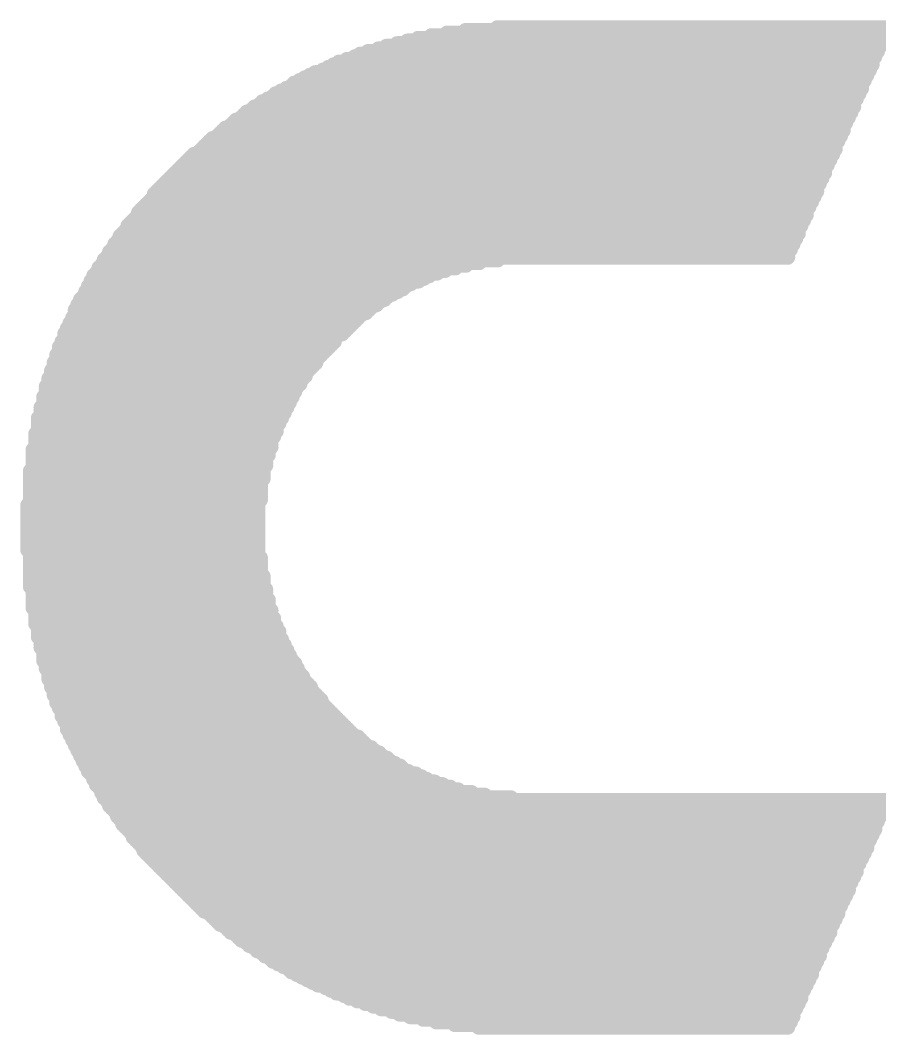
# Model space of a CAD drawing. Extents: x 97 to 206, y 100 to 175.
# Drawn here: x 152.126 to 154.972, y 148.013 to 151.372 of the extents above; entities that cross this region are included whole.
import ezdxf

# ---------------------------------------------------------------- set-up
doc = ezdxf.new("R2010")
doc.units = 0
doc.layers.get('0').update_dxf_attribs({"linetype": 'CONTINUOUS'})
doc.layers.add('SILK-TOP_PHO', color=9, linetype='CONTINUOUS')

# ---------------------------------------------------------------- blocks, each defined once
blk = doc.blocks.new('ROUND_117')
at = {"const_width": 0.02502}
blk.add_lwpolyline([(-0.01251, 0, 1), (0.01251, 0, 1)], format="xyb", close=True, dxfattribs=at)

msp = doc.modelspace()

# ---------------------------------------------------------------- linework, layer by layer
at = {"layer": 'SILK-TOP_PHO', "const_width": 0.050038}
for points in [[(153.600404, 151.338534), (157.216856, 151.338534)], [(153.705052, 151.347424), (157.138116, 151.347424)], [(153.443178, 151.312372), (154.981656, 151.312372)], [(153.486866, 151.321262), (154.981656, 151.321262)], [(153.53919, 151.329898), (157.26918, 151.329898)], [(153.312114, 151.277574), (154.96413, 151.277574)], [(153.338276, 151.28621), (154.972766, 151.28621)], [(153.373328, 151.294846), (154.972766, 151.294846)], [(153.408126, 151.303736), (154.972766, 151.303736)], [(153.207466, 151.242522), (154.946604, 151.242522)], [(153.233628, 151.251412), (154.955494, 151.251412)], [(153.251154, 151.260048), (154.955494, 151.260048)], [(153.277316, 151.268684), (154.96413, 151.268684)], [(153.128726, 151.207724), (154.937968, 151.207724)], [(153.146252, 151.21636), (154.937968, 151.21636)], [(153.163778, 151.224996), (154.946604, 151.224996)], [(153.181304, 151.233886), (154.946604, 151.233886)], [(153.05024, 151.172672), (154.920442, 151.172672)], [(153.067766, 151.181562), (154.920442, 151.181562)], [(153.085038, 151.190198), (154.929078, 151.190198)], [(153.102564, 151.198834), (154.929078, 151.198834)], [(152.989026, 151.137874), (154.902916, 151.137874)], [(153.006552, 151.14651), (154.911806, 151.14651)], [(153.024078, 151.155146), (154.911806, 151.155146)], [(153.032714, 151.164036), (154.911806, 151.164036)], [(152.945338, 151.111712), (154.89428, 151.111712)], [(152.962864, 151.120348), (154.89428, 151.120348)], [(152.971754, 151.128984), (154.902916, 151.128984)], [(152.893014, 151.07666), (154.876754, 151.07666)], [(152.901904, 151.085296), (154.885644, 151.085296)], [(152.919176, 151.094186), (154.885644, 151.094186)], [(152.928066, 151.102822), (154.885644, 151.102822)], [(152.84069, 151.041862), (154.859228, 151.041862)], [(152.858216, 151.050498), (154.868118, 151.050498)], [(152.866852, 151.059134), (154.868118, 151.059134)], [(152.875488, 151.068024), (154.876754, 151.068024)], [(152.797002, 151.00681), (154.850592, 151.00681)], [(152.805638, 151.015446), (154.850592, 151.015446)], [(152.823164, 151.024336), (154.850592, 151.024336)], [(152.832054, 151.032972), (154.859228, 151.032972)], [(152.753314, 150.972012), (154.833066, 150.972012)], [(152.762204, 150.980648), (154.833066, 150.980648)], [(152.779476, 150.989284), (154.841956, 150.989284)], [(152.788366, 150.998174), (154.841956, 150.998174)], [(152.718516, 150.93696), (154.815794, 150.93696)], [(152.727152, 150.945596), (154.82443, 150.945596)], [(152.735788, 150.954486), (154.82443, 150.954486)], [(152.744678, 150.963122), (154.82443, 150.963122)], [(152.674828, 150.902162), (154.798268, 150.902162)], [(152.683464, 150.910798), (154.806904, 150.910798)], [(152.692354, 150.919434), (154.806904, 150.919434)], [(152.70099, 150.928324), (154.815794, 150.928324)], [(152.648666, 150.875746), (154.789378, 150.875746)], [(152.657302, 150.884636), (154.789378, 150.884636)], [(152.665938, 150.893272), (154.798268, 150.893272)], [(152.613614, 150.840948), (154.772106, 150.840948)], [(152.622504, 150.849584), (154.780742, 150.849584)], [(152.63114, 150.858474), (154.780742, 150.858474)], [(152.639776, 150.86711), (154.789378, 150.86711)], [(152.578816, 150.805896), (154.763216, 150.805896)], [(152.587452, 150.814786), (154.763216, 150.814786)], [(152.596088, 150.823422), (154.763216, 150.823422)], [(152.604978, 150.832312), (154.772106, 150.832312)], [(152.552654, 150.771098), (154.745944, 150.771098)], [(152.56129, 150.779734), (154.745944, 150.779734)], [(152.569926, 150.79726), (154.75458, 150.79726)], [(152.569926, 150.788624), (154.75458, 150.788624)], [(152.517602, 150.736046), (154.728418, 150.736046)], [(152.526238, 150.744936), (154.728418, 150.744936)], [(152.535128, 150.753572), (154.737054, 150.753572)], [(152.543764, 150.762462), (154.737054, 150.762462)], [(152.49144, 150.701248), (154.710892, 150.701248)], [(152.500076, 150.709884), (154.719528, 150.709884)], [(152.508966, 150.718774), (154.719528, 150.718774)], [(152.517602, 150.72741), (154.728418, 150.72741)], [(152.473914, 150.675086), (154.702256, 150.675086)], [(152.482804, 150.692612), (154.710892, 150.692612)], [(152.482804, 150.683722), (154.702256, 150.683722)], [(152.447752, 150.640034), (154.68473, 150.640034)], [(152.456388, 150.65756), (154.693366, 150.65756)], [(152.456388, 150.648924), (154.693366, 150.648924)], [(152.465278, 150.666196), (154.702256, 150.666196)], [(152.42159, 150.605236), (154.667204, 150.605236)], [(152.430226, 150.613872), (154.676094, 150.613872)], [(152.439116, 150.631398), (154.68473, 150.631398)], [(152.439116, 150.622762), (154.676094, 150.622762)], [(152.404064, 150.579074), (153.70683, 150.579074)], [(152.404064, 150.570184), (153.645616, 150.570184)], [(152.412954, 150.58771), (154.667204, 150.58771)], [(152.42159, 150.596346), (154.667204, 150.596346)], [(152.377902, 150.535386), (153.505916, 150.535386)], [(152.386538, 150.552912), (153.56713, 150.552912)], [(152.386538, 150.544022), (153.532078, 150.544022)], [(152.395428, 150.561548), (153.601928, 150.561548)], [(152.360376, 150.509224), (153.444956, 150.509224)], [(152.360376, 150.500334), (153.418794, 150.500334)], [(152.369266, 150.526496), (153.479754, 150.526496)], [(152.369266, 150.51786), (153.462228, 150.51786)], [(152.343104, 150.474172), (153.375106, 150.474172)], [(152.343104, 150.465536), (153.35758, 150.465536)], [(152.35174, 150.491698), (153.401268, 150.491698)], [(152.35174, 150.483062), (153.392378, 150.483062)], [(152.325578, 150.44801), (153.331418, 150.44801)], [(152.325578, 150.439374), (153.313892, 150.439374)], [(152.334214, 150.456646), (153.340054, 150.456646)], [(152.308052, 150.413212), (153.279094, 150.413212)], [(152.308052, 150.404322), (153.270204, 150.404322)], [(152.316688, 150.430484), (153.305256, 150.430484)], [(152.316688, 150.421848), (153.28773, 150.421848)], [(152.290526, 150.369524), (153.226516, 150.369524)], [(152.299416, 150.386796), (153.244042, 150.386796)], [(152.299416, 150.37816), (153.235406, 150.37816)], [(152.308052, 150.395686), (153.252678, 150.395686)], [(152.273254, 150.334472), (153.191718, 150.334472)], [(152.28189, 150.351998), (153.209244, 150.351998)], [(152.28189, 150.343362), (153.200354, 150.343362)], [(152.290526, 150.360634), (153.21788, 150.360634)], [(152.264364, 150.30831), (153.165556, 150.30831)], [(152.264364, 150.299674), (153.156666, 150.299674)], [(152.273254, 150.325836), (153.174192, 150.325836)], [(152.273254, 150.316946), (153.165556, 150.316946)], [(152.246838, 150.264622), (153.121868, 150.264622)], [(152.255728, 150.290784), (153.14803, 150.290784)], [(152.255728, 150.282148), (153.139394, 150.282148)], [(152.255728, 150.273512), (153.130504, 150.273512)], [(152.238202, 150.23846), (153.104342, 150.23846)], [(152.238202, 150.229824), (153.095706, 150.229824)], [(152.246838, 150.255986), (153.112978, 150.255986)], [(152.246838, 150.247096), (153.104342, 150.247096)], [(152.229566, 150.212298), (153.07818, 150.212298)], [(152.229566, 150.203662), (153.069544, 150.203662)], [(152.238202, 150.220934), (153.086816, 150.220934)], [(152.220676, 150.186136), (153.060654, 150.186136)], [(152.220676, 150.177246), (153.052018, 150.177246)], [(152.220676, 150.16861), (153.052018, 150.16861)], [(152.229566, 150.194772), (153.069544, 150.194772)], [(152.21204, 150.159974), (153.043128, 150.159974)], [(152.21204, 150.151084), (153.034492, 150.151084)], [(152.21204, 150.142448), (153.034492, 150.142448)], [(152.21204, 150.133812), (153.025856, 150.133812)], [(152.203404, 150.124922), (153.025856, 150.124922)], [(152.203404, 150.116286), (153.016966, 150.116286)], [(152.203404, 150.107396), (153.016966, 150.107396)], [(152.203404, 150.09876), (153.00833, 150.09876)], [(152.194514, 150.090124), (153.00833, 150.090124)], [(152.194514, 150.081234), (152.999694, 150.081234)], [(152.194514, 150.072598), (152.999694, 150.072598)], [(152.194514, 150.063962), (152.990804, 150.063962)], [(152.185878, 150.055072), (152.990804, 150.055072)], [(152.185878, 150.046436), (152.982168, 150.046436)], [(152.185878, 150.037546), (152.982168, 150.037546)], [(152.185878, 150.02891), (152.973278, 150.02891)], [(152.176988, 150.002748), (152.964642, 150.002748)], [(152.185878, 150.020274), (152.973278, 150.020274)], [(152.185878, 150.011384), (152.973278, 150.011384)], [(152.176988, 149.994112), (152.964642, 149.994112)], [(152.176988, 149.985222), (152.956006, 149.985222)], [(152.176988, 149.976586), (152.956006, 149.976586)], [(152.176988, 149.967696), (152.956006, 149.967696)], [(152.168352, 149.950424), (152.947116, 149.950424)], [(152.168352, 149.941534), (152.947116, 149.941534)], [(152.168352, 149.932898), (152.947116, 149.932898)], [(152.176988, 149.95906), (152.956006, 149.95906)], [(152.168352, 149.924262), (152.93848, 149.924262)], [(152.168352, 149.915372), (152.93848, 149.915372)], [(152.168352, 149.906736), (152.93848, 149.906736)], [(152.168352, 149.897846), (152.93848, 149.897846)], [(152.159716, 149.880574), (152.929844, 149.880574)], [(152.159716, 149.871684), (152.929844, 149.871684)], [(152.159716, 149.863048), (152.929844, 149.863048)], [(152.168352, 149.88921), (152.929844, 149.88921)], [(152.159716, 149.854412), (152.929844, 149.854412)], [(152.159716, 149.845522), (152.920954, 149.845522)], [(152.159716, 149.836886), (152.920954, 149.836886)], [(152.159716, 149.827996), (152.920954, 149.827996)], [(152.159716, 149.81936), (152.920954, 149.81936)], [(152.159716, 149.810724), (152.920954, 149.810724)], [(152.159716, 149.801834), (152.920954, 149.801834)], [(152.159716, 149.793198), (152.920954, 149.793198)], [(152.150826, 149.767036), (152.912318, 149.767036)], [(152.159716, 149.784562), (152.920954, 149.784562)], [(152.159716, 149.775672), (152.912318, 149.775672)], [(152.150826, 149.758146), (152.912318, 149.758146)], [(152.150826, 149.74951), (152.912318, 149.74951)], [(152.150826, 149.740874), (152.912318, 149.740874)], [(152.150826, 149.731984), (152.912318, 149.731984)], [(152.150826, 149.723348), (152.912318, 149.723348)], [(152.150826, 149.714712), (152.912318, 149.714712)], [(152.150826, 149.705822), (152.912318, 149.705822)], [(152.150826, 149.697186), (152.912318, 149.697186)], [(152.150826, 149.688296), (152.912318, 149.688296)], [(152.150826, 149.67966), (152.912318, 149.67966)], [(152.150826, 149.671024), (152.912318, 149.671024)], [(152.150826, 149.662134), (152.912318, 149.662134)], [(152.150826, 149.653498), (152.912318, 149.653498)], [(152.150826, 149.644862), (152.912318, 149.644862)], [(152.150826, 149.635972), (152.912318, 149.635972)], [(152.150826, 149.627336), (152.912318, 149.627336)], [(152.150826, 149.618446), (152.912318, 149.618446)], [(152.159716, 149.60981), (152.912318, 149.60981)], [(152.159716, 149.601174), (152.912318, 149.601174)], [(152.159716, 149.592284), (152.920954, 149.592284)], [(152.159716, 149.583648), (152.920954, 149.583648)], [(152.159716, 149.575012), (152.920954, 149.575012)], [(152.159716, 149.566122), (152.920954, 149.566122)], [(152.159716, 149.557486), (152.920954, 149.557486)], [(152.159716, 149.548596), (152.920954, 149.548596)], [(152.159716, 149.53996), (152.920954, 149.53996)], [(152.159716, 149.531324), (152.929844, 149.531324)], [(152.159716, 149.522434), (152.929844, 149.522434)], [(152.159716, 149.513798), (152.929844, 149.513798)], [(152.159716, 149.505162), (152.929844, 149.505162)], [(152.159716, 149.496272), (152.929844, 149.496272)], [(152.168352, 149.487636), (152.93848, 149.487636)], [(152.168352, 149.478746), (152.93848, 149.478746)], [(152.168352, 149.47011), (152.93848, 149.47011)], [(152.168352, 149.461474), (152.93848, 149.461474)], [(152.168352, 149.452584), (152.947116, 149.452584)], [(152.168352, 149.443948), (152.947116, 149.443948)], [(152.168352, 149.435312), (152.947116, 149.435312)], [(152.168352, 149.426422), (152.947116, 149.426422)], [(152.176988, 149.417786), (152.956006, 149.417786)], [(152.176988, 149.408896), (152.956006, 149.408896)], [(152.176988, 149.40026), (152.956006, 149.40026)], [(152.176988, 149.391624), (152.964642, 149.391624)], [(152.176988, 149.382734), (152.964642, 149.382734)], [(152.176988, 149.374098), (152.964642, 149.374098)], [(152.185878, 149.365462), (152.973278, 149.365462)], [(152.185878, 149.356572), (152.973278, 149.356572)], [(152.185878, 149.347936), (152.982168, 149.347936)], [(152.185878, 149.339046), (152.982168, 149.339046)], [(152.185878, 149.33041), (152.982168, 149.33041)], [(152.194514, 149.321774), (152.990804, 149.321774)], [(152.194514, 149.312884), (152.990804, 149.312884)], [(152.194514, 149.304248), (152.999694, 149.304248)], [(152.194514, 149.295612), (152.999694, 149.295612)], [(152.203404, 149.286722), (153.00833, 149.286722)], [(152.203404, 149.278086), (153.00833, 149.278086)], [(152.203404, 149.269196), (153.016966, 149.269196)], [(152.203404, 149.26056), (153.016966, 149.26056)], [(152.203404, 149.251924), (153.025856, 149.251924)], [(152.21204, 149.243034), (153.034492, 149.243034)], [(152.21204, 149.234398), (153.034492, 149.234398)], [(152.21204, 149.225762), (153.043128, 149.225762)], [(152.220676, 149.216872), (153.043128, 149.216872)], [(152.220676, 149.208236), (153.052018, 149.208236)], [(152.220676, 149.199346), (153.060654, 149.199346)], [(152.220676, 149.19071), (153.060654, 149.19071)], [(152.229566, 149.182074), (153.069544, 149.182074)], [(152.229566, 149.173184), (153.07818, 149.173184)], [(152.229566, 149.164548), (153.086816, 149.164548)], [(152.238202, 149.155912), (153.086816, 149.155912)], [(152.238202, 149.147022), (153.095706, 149.147022)], [(152.238202, 149.138386), (153.104342, 149.138386)], [(152.246838, 149.129496), (153.112978, 149.129496)], [(152.246838, 149.12086), (153.121868, 149.12086)], [(152.246838, 149.112224), (153.121868, 149.112224)], [(152.255728, 149.103334), (153.130504, 149.103334)], [(152.255728, 149.094698), (153.139394, 149.094698)], [(152.264364, 149.086062), (153.14803, 149.086062)], [(152.264364, 149.077172), (153.156666, 149.077172)], [(152.264364, 149.068536), (153.165556, 149.068536)], [(152.273254, 149.059646), (153.174192, 149.059646)], [(152.273254, 149.05101), (153.182828, 149.05101)], [(152.28189, 149.042374), (153.191718, 149.042374)], [(152.28189, 149.033484), (153.200354, 149.033484)], [(152.28189, 149.024848), (153.209244, 149.024848)], [(152.290526, 149.016212), (153.21788, 149.016212)], [(152.290526, 149.007322), (153.226516, 149.007322)], [(152.299416, 148.998686), (153.244042, 148.998686)], [(152.299416, 148.989796), (153.252678, 148.989796)], [(152.308052, 148.98116), (153.261568, 148.98116)], [(152.308052, 148.972524), (153.270204, 148.972524)], [(152.316688, 148.963634), (153.28773, 148.963634)], [(152.316688, 148.954998), (153.296366, 148.954998)], [(152.325578, 148.946362), (153.313892, 148.946362)], [(152.325578, 148.937472), (153.322528, 148.937472)], [(152.334214, 148.928836), (153.340054, 148.928836)], [(152.334214, 148.919946), (153.348944, 148.919946)], [(152.343104, 148.91131), (153.366216, 148.91131)], [(152.343104, 148.902674), (153.383742, 148.902674)], [(152.35174, 148.893784), (153.392378, 148.893784)], [(152.35174, 148.885148), (153.409904, 148.885148)], [(152.360376, 148.876512), (153.436066, 148.876512)], [(152.369266, 148.867622), (153.453592, 148.867622)], [(152.369266, 148.858986), (153.471118, 148.858986)], [(152.377902, 148.850096), (153.49728, 148.850096)], [(152.377902, 148.84146), (153.523442, 148.84146)], [(152.386538, 148.832824), (153.549604, 148.832824)], [(152.395428, 148.823934), (153.575766, 148.823934)], [(152.395428, 148.815298), (153.619454, 148.815298)], [(152.404064, 148.806662), (153.663142, 148.806662)], [(152.404064, 148.797772), (153.750518, 148.797772)], [(152.412954, 148.789136), (155.758642, 148.789136)], [(152.42159, 148.780246), (155.758642, 148.780246)], [(152.42159, 148.77161), (155.758642, 148.77161)], [(152.430226, 148.762974), (154.981656, 148.762974)], [(152.439116, 148.754084), (154.981656, 148.754084)], [(152.447752, 148.745448), (154.972766, 148.745448)], [(152.447752, 148.736812), (154.972766, 148.736812)], [(152.456388, 148.727922), (154.96413, 148.727922)], [(152.465278, 148.719286), (154.96413, 148.719286)], [(152.465278, 148.710396), (154.955494, 148.710396)], [(152.473914, 148.70176), (154.955494, 148.70176)], [(152.482804, 148.693124), (154.955494, 148.693124)], [(152.49144, 148.684234), (154.946604, 148.684234)], [(152.500076, 148.675598), (154.946604, 148.675598)], [(152.500076, 148.666962), (154.937968, 148.666962)], [(152.508966, 148.658072), (154.937968, 148.658072)], [(152.517602, 148.649436), (154.929078, 148.649436)], [(152.526238, 148.640546), (154.929078, 148.640546)], [(152.535128, 148.63191), (154.929078, 148.63191)], [(152.535128, 148.623274), (154.920442, 148.623274)], [(152.543764, 148.614384), (154.920442, 148.614384)], [(152.552654, 148.605748), (154.911806, 148.605748)], [(152.56129, 148.597112), (154.911806, 148.597112)], [(152.569926, 148.588222), (154.902916, 148.588222)], [(152.578816, 148.579586), (154.902916, 148.579586)], [(152.587452, 148.570696), (154.89428, 148.570696)], [(152.596088, 148.56206), (154.89428, 148.56206)], [(152.604978, 148.553424), (154.89428, 148.553424)], [(152.613614, 148.544534), (154.885644, 148.544534)], [(152.622504, 148.535898), (154.885644, 148.535898)], [(152.63114, 148.527262), (154.876754, 148.527262)], [(152.639776, 148.518372), (154.876754, 148.518372)], [(152.648666, 148.509736), (154.868118, 148.509736)], [(152.657302, 148.500846), (154.868118, 148.500846)], [(152.665938, 148.49221), (154.868118, 148.49221)], [(152.674828, 148.483574), (154.859228, 148.483574)], [(152.683464, 148.474684), (154.859228, 148.474684)], [(152.692354, 148.466048), (154.850592, 148.466048)], [(152.70099, 148.457412), (154.850592, 148.457412)], [(152.709626, 148.448522), (154.841956, 148.448522)], [(152.718516, 148.439886), (154.841956, 148.439886)], [(152.727152, 148.430996), (154.833066, 148.430996)], [(152.735788, 148.42236), (154.833066, 148.42236)], [(152.753314, 148.413724), (154.833066, 148.413724)], [(152.762204, 148.404834), (154.82443, 148.404834)], [(152.77084, 148.396198), (154.82443, 148.396198)], [(152.779476, 148.387562), (154.815794, 148.387562)], [(152.788366, 148.378672), (154.815794, 148.378672)], [(152.805638, 148.370036), (154.806904, 148.370036)], [(152.814528, 148.361146), (154.806904, 148.361146)], [(152.823164, 148.35251), (154.806904, 148.35251)], [(152.84069, 148.343874), (154.798268, 148.343874)], [(152.849326, 148.334984), (154.798268, 148.334984)], [(152.858216, 148.326348), (154.789378, 148.326348)], [(152.875488, 148.317712), (154.789378, 148.317712)], [(152.884378, 148.308822), (154.780742, 148.308822)], [(152.901904, 148.300186), (154.780742, 148.300186)], [(152.91054, 148.291296), (154.772106, 148.291296)], [(152.928066, 148.28266), (154.772106, 148.28266)], [(152.936702, 148.274024), (154.772106, 148.274024)], [(152.954228, 148.265134), (154.763216, 148.265134)], [(152.962864, 148.256498), (154.763216, 148.256498)], [(152.98039, 148.247862), (154.75458, 148.247862)], [(152.997916, 148.238972), (154.75458, 148.238972)], [(153.015188, 148.230336), (154.745944, 148.230336)], [(153.024078, 148.221446), (154.745944, 148.221446)], [(153.041604, 148.21281), (154.745944, 148.21281)], [(153.058876, 148.204174), (154.737054, 148.204174)], [(153.076402, 148.195284), (154.737054, 148.195284)], [(153.093928, 148.186648), (154.728418, 148.186648)], [(153.111454, 148.178012), (154.728418, 148.178012)], [(153.137616, 148.169122), (154.719528, 148.169122)], [(153.154888, 148.160486), (154.719528, 148.160486)], [(153.172414, 148.151596), (154.710892, 148.151596)], [(153.198576, 148.14296), (154.710892, 148.14296)], [(153.216102, 148.134324), (154.710892, 148.134324)], [(153.242264, 148.125434), (154.702256, 148.125434)], [(153.268426, 148.116798), (154.702256, 148.116798)], [(153.294588, 148.108162), (154.693366, 148.108162)], [(153.321004, 148.099272), (154.693366, 148.099272)], [(153.355802, 148.090636), (154.68473, 148.090636)], [(153.381964, 148.081746), (154.68473, 148.081746)], [(153.417016, 148.07311), (154.68473, 148.07311)], [(153.460704, 148.064474), (154.676094, 148.064474)], [(153.504138, 148.055584), (154.676094, 148.055584)], [(153.565352, 148.046948), (154.667204, 148.046948)], [(153.643838, 148.038312), (154.667204, 148.038312)]]:
    msp.add_lwpolyline(points, dxfattribs=at)

# ---------------------------------------------------------------- block references
at = {"layer": 'SILK-TOP_PHO'}
for p in [(153.600404, 151.338534), (153.705052, 151.347424), (153.443178, 151.312372), (153.486866, 151.321262), (153.53919, 151.329898), (154.981656, 151.321262), (154.981656, 151.312372), (153.312114, 151.277574), (153.338276, 151.28621), (153.373328, 151.294846), (153.408126, 151.303736), (154.96413, 151.277574), (154.972766, 151.303736), (154.972766, 151.294846), (154.972766, 151.28621), (153.207466, 151.242522), (153.233628, 151.251412), (153.251154, 151.260048), (153.277316, 151.268684), (154.946604, 151.242522), (154.955494, 151.260048), (154.955494, 151.251412), (154.96413, 151.268684), (153.128726, 151.207724), (153.146252, 151.21636), (153.163778, 151.224996), (153.181304, 151.233886), (154.937968, 151.21636), (154.937968, 151.207724), (154.946604, 151.233886), (154.946604, 151.224996), (153.05024, 151.172672), (153.067766, 151.181562), (153.085038, 151.190198), (153.102564, 151.198834), (154.920442, 151.181562), (154.920442, 151.172672), (154.929078, 151.198834), (154.929078, 151.190198), (152.989026, 151.137874), (153.006552, 151.14651), (153.024078, 151.155146), (153.032714, 151.164036), (154.902916, 151.137874), (154.911806, 151.164036), (154.911806, 151.155146), (154.911806, 151.14651), (152.945338, 151.111712), (152.962864, 151.120348), (152.971754, 151.128984), (154.89428, 151.120348), (154.89428, 151.111712), (154.902916, 151.128984), (152.893014, 151.07666), (152.901904, 151.085296), (152.919176, 151.094186), (152.928066, 151.102822), (154.876754, 151.07666), (154.885644, 151.102822), (154.885644, 151.094186), (154.885644, 151.085296), (152.84069, 151.041862), (152.858216, 151.050498), (152.866852, 151.059134), (152.875488, 151.068024), (154.859228, 151.041862), (154.868118, 151.059134), (154.868118, 151.050498), (154.876754, 151.068024), (152.797002, 151.00681), (152.805638, 151.015446), (152.823164, 151.024336), (152.832054, 151.032972), (154.850592, 151.024336), (154.850592, 151.015446), (154.850592, 151.00681), (154.859228, 151.032972), (152.753314, 150.972012), (152.762204, 150.980648), (152.779476, 150.989284), (152.788366, 150.998174), (154.833066, 150.980648), (154.833066, 150.972012), (154.841956, 150.998174), (154.841956, 150.989284), (152.718516, 150.93696), (152.727152, 150.945596), (152.735788, 150.954486), (152.744678, 150.963122), (154.815794, 150.93696), (154.82443, 150.963122), (154.82443, 150.954486), (154.82443, 150.945596), (152.674828, 150.902162), (152.683464, 150.910798), (152.692354, 150.919434), (152.70099, 150.928324), (154.798268, 150.902162), (154.806904, 150.919434), (154.806904, 150.910798), (154.815794, 150.928324), (152.648666, 150.875746), (152.657302, 150.884636), (152.665938, 150.893272), (154.789378, 150.884636), (154.789378, 150.875746), (154.798268, 150.893272), (152.613614, 150.840948), (152.622504, 150.849584), (152.63114, 150.858474), (152.639776, 150.86711), (154.772106, 150.840948), (154.780742, 150.858474), (154.780742, 150.849584), (154.789378, 150.86711), (152.578816, 150.805896), (152.587452, 150.814786), (152.596088, 150.823422), (152.604978, 150.832312), (154.763216, 150.823422), (154.763216, 150.814786), (154.763216, 150.805896), (154.772106, 150.832312), (152.552654, 150.771098), (152.56129, 150.779734), (152.569926, 150.79726), (152.569926, 150.788624), (154.745944, 150.779734), (154.745944, 150.771098), (154.75458, 150.79726), (154.75458, 150.788624), (152.517602, 150.736046), (152.526238, 150.744936), (152.535128, 150.753572), (152.543764, 150.762462), (154.728418, 150.744936), (154.728418, 150.736046), (154.737054, 150.762462), (154.737054, 150.753572), (152.49144, 150.701248), (152.500076, 150.709884), (152.508966, 150.718774), (152.517602, 150.72741), (154.710892, 150.701248), (154.719528, 150.718774), (154.719528, 150.709884), (154.728418, 150.72741), (152.473914, 150.675086), (152.482804, 150.692612), (152.482804, 150.683722), (154.702256, 150.683722), (154.702256, 150.675086), (154.710892, 150.692612), (152.447752, 150.640034), (152.456388, 150.65756), (152.456388, 150.648924), (152.465278, 150.666196), (154.68473, 150.640034), (154.693366, 150.65756), (154.693366, 150.648924), (154.702256, 150.666196), (152.42159, 150.605236), (152.430226, 150.613872), (152.439116, 150.631398), (152.439116, 150.622762), (154.667204, 150.605236), (154.676094, 150.622762), (154.676094, 150.613872), (154.68473, 150.631398), (152.404064, 150.579074), (152.404064, 150.570184), (152.412954, 150.58771), (152.42159, 150.596346), (153.645616, 150.570184), (153.70683, 150.579074), (154.667204, 150.596346), (154.667204, 150.58771), (152.377902, 150.535386), (152.386538, 150.552912), (152.386538, 150.544022), (152.395428, 150.561548), (153.505916, 150.535386), (153.532078, 150.544022), (153.56713, 150.552912), (153.601928, 150.561548), (152.360376, 150.509224), (152.360376, 150.500334), (152.369266, 150.526496), (152.369266, 150.51786), (153.418794, 150.500334), (153.444956, 150.509224), (153.462228, 150.51786), (153.479754, 150.526496), (152.343104, 150.474172), (152.343104, 150.465536), (152.35174, 150.491698), (152.35174, 150.483062), (153.35758, 150.465536), (153.375106, 150.474172), (153.392378, 150.483062), (153.401268, 150.491698), (152.325578, 150.44801), (152.325578, 150.439374), (152.334214, 150.456646), (153.313892, 150.439374), (153.331418, 150.44801), (153.340054, 150.456646), (152.308052, 150.413212), (152.308052, 150.404322), (152.316688, 150.430484), (152.316688, 150.421848), (153.270204, 150.404322), (153.279094, 150.413212), (153.28773, 150.421848), (153.305256, 150.430484), (152.290526, 150.369524), (152.299416, 150.386796), (152.299416, 150.37816), (152.308052, 150.395686), (153.226516, 150.369524), (153.235406, 150.37816), (153.244042, 150.386796), (153.252678, 150.395686), (152.273254, 150.334472), (152.28189, 150.351998), (152.28189, 150.343362), (152.290526, 150.360634), (153.191718, 150.334472), (153.200354, 150.343362), (153.209244, 150.351998), (153.21788, 150.360634), (152.264364, 150.30831), (152.264364, 150.299674), (152.273254, 150.325836), (152.273254, 150.316946), (153.156666, 150.299674), (153.165556, 150.316946), (153.165556, 150.30831), (153.174192, 150.325836), (152.246838, 150.264622), (152.255728, 150.290784), (152.255728, 150.282148), (152.255728, 150.273512), (153.121868, 150.264622), (153.130504, 150.273512), (153.139394, 150.282148), (153.14803, 150.290784), (152.238202, 150.23846), (152.238202, 150.229824), (152.246838, 150.255986), (152.246838, 150.247096), (153.095706, 150.229824), (153.104342, 150.247096), (153.104342, 150.23846), (153.112978, 150.255986), (152.229566, 150.212298), (152.229566, 150.203662), (152.238202, 150.220934), (153.069544, 150.203662), (153.07818, 150.212298), (153.086816, 150.220934), (152.220676, 150.186136), (152.220676, 150.177246), (152.220676, 150.16861), (152.229566, 150.194772), (153.052018, 150.177246), (153.052018, 150.16861), (153.060654, 150.186136), (153.069544, 150.194772), (152.21204, 150.159974), (152.21204, 150.151084), (152.21204, 150.142448), (152.21204, 150.133812), (153.025856, 150.133812), (153.034492, 150.151084), (153.034492, 150.142448), (153.043128, 150.159974), (152.203404, 150.124922), (152.203404, 150.116286), (152.203404, 150.107396), (152.203404, 150.09876), (153.00833, 150.09876), (153.016966, 150.116286), (153.016966, 150.107396), (153.025856, 150.124922), (152.194514, 150.090124), (152.194514, 150.081234), (152.194514, 150.072598), (152.194514, 150.063962), (152.990804, 150.063962), (152.999694, 150.081234), (152.999694, 150.072598), (153.00833, 150.090124), (152.185878, 150.055072), (152.185878, 150.046436), (152.185878, 150.037546), (152.185878, 150.02891), (152.973278, 150.02891), (152.982168, 150.046436), (152.982168, 150.037546), (152.990804, 150.055072), (152.176988, 150.002748), (152.185878, 150.020274), (152.185878, 150.011384), (152.964642, 150.002748), (152.973278, 150.020274), (152.973278, 150.011384), (152.176988, 149.994112), (152.176988, 149.985222), (152.176988, 149.976586), (152.176988, 149.967696), (152.956006, 149.985222), (152.956006, 149.976586), (152.956006, 149.967696), (152.964642, 149.994112), (152.168352, 149.950424), (152.168352, 149.941534), (152.168352, 149.932898), (152.176988, 149.95906), (152.947116, 149.950424), (152.947116, 149.941534), (152.947116, 149.932898), (152.956006, 149.95906), (152.168352, 149.924262), (152.168352, 149.915372), (152.168352, 149.906736), (152.168352, 149.897846), (152.93848, 149.924262), (152.93848, 149.915372), (152.93848, 149.906736), (152.93848, 149.897846), (152.159716, 149.880574), (152.159716, 149.871684), (152.159716, 149.863048), (152.168352, 149.88921), (152.929844, 149.88921), (152.929844, 149.880574), (152.929844, 149.871684), (152.929844, 149.863048), (152.159716, 149.854412), (152.159716, 149.845522), (152.159716, 149.836886), (152.159716, 149.827996), (152.920954, 149.845522), (152.920954, 149.836886), (152.920954, 149.827996), (152.929844, 149.854412), (152.159716, 149.81936), (152.159716, 149.810724), (152.159716, 149.801834), (152.159716, 149.793198), (152.920954, 149.81936), (152.920954, 149.810724), (152.920954, 149.801834), (152.920954, 149.793198), (152.150826, 149.767036), (152.159716, 149.784562), (152.159716, 149.775672), (152.912318, 149.775672), (152.912318, 149.767036), (152.920954, 149.784562), (152.150826, 149.758146), (152.150826, 149.74951), (152.150826, 149.740874), (152.150826, 149.731984), (152.912318, 149.758146), (152.912318, 149.74951), (152.912318, 149.740874), (152.912318, 149.731984), (152.150826, 149.723348), (152.150826, 149.714712), (152.150826, 149.705822), (152.150826, 149.697186), (152.912318, 149.723348), (152.912318, 149.714712), (152.912318, 149.705822), (152.912318, 149.697186), (152.150826, 149.688296), (152.150826, 149.67966), (152.150826, 149.671024), (152.150826, 149.662134), (152.912318, 149.688296), (152.912318, 149.67966), (152.912318, 149.671024), (152.912318, 149.662134), (152.150826, 149.653498), (152.150826, 149.644862), (152.150826, 149.635972), (152.150826, 149.627336), (152.912318, 149.653498), (152.912318, 149.644862), (152.912318, 149.635972), (152.912318, 149.627336), (152.150826, 149.618446), (152.159716, 149.60981), (152.159716, 149.601174), (152.159716, 149.592284), (152.912318, 149.618446), (152.912318, 149.60981), (152.912318, 149.601174), (152.920954, 149.592284), (152.159716, 149.583648), (152.159716, 149.575012), (152.159716, 149.566122), (152.920954, 149.583648), (152.920954, 149.575012), (152.920954, 149.566122), (152.159716, 149.557486), (152.159716, 149.548596), (152.159716, 149.53996), (152.159716, 149.531324), (152.920954, 149.557486), (152.920954, 149.548596), (152.920954, 149.53996), (152.929844, 149.531324), (152.159716, 149.522434), (152.159716, 149.513798), (152.159716, 149.505162), (152.159716, 149.496272), (152.929844, 149.522434), (152.929844, 149.513798), (152.929844, 149.505162), (152.929844, 149.496272), (152.168352, 149.487636), (152.168352, 149.478746), (152.168352, 149.47011), (152.168352, 149.461474), (152.93848, 149.487636), (152.93848, 149.478746), (152.93848, 149.47011), (152.93848, 149.461474), (152.168352, 149.452584), (152.168352, 149.443948), (152.168352, 149.435312), (152.168352, 149.426422), (152.947116, 149.452584), (152.947116, 149.443948), (152.947116, 149.435312), (152.947116, 149.426422), (152.176988, 149.417786), (152.176988, 149.408896), (152.176988, 149.40026), (152.176988, 149.391624), (152.956006, 149.417786), (152.956006, 149.408896), (152.956006, 149.40026), (152.964642, 149.391624), (152.176988, 149.382734), (152.176988, 149.374098), (152.185878, 149.365462), (152.185878, 149.356572), (152.964642, 149.382734), (152.964642, 149.374098), (152.973278, 149.365462), (152.973278, 149.356572), (152.185878, 149.347936), (152.185878, 149.339046), (152.185878, 149.33041), (152.982168, 149.347936), (152.982168, 149.339046), (152.982168, 149.33041), (152.194514, 149.321774), (152.194514, 149.312884), (152.194514, 149.304248), (152.194514, 149.295612), (152.990804, 149.321774), (152.990804, 149.312884), (152.999694, 149.304248), (152.999694, 149.295612), (152.203404, 149.286722), (152.203404, 149.278086), (152.203404, 149.269196), (152.203404, 149.26056), (153.00833, 149.286722), (153.00833, 149.278086), (153.016966, 149.269196), (153.016966, 149.26056), (152.203404, 149.251924), (152.21204, 149.243034), (152.21204, 149.234398), (152.21204, 149.225762), (153.025856, 149.251924), (153.034492, 149.243034), (153.034492, 149.234398), (153.043128, 149.225762), (152.220676, 149.216872), (152.220676, 149.208236), (152.220676, 149.199346), (152.220676, 149.19071), (153.043128, 149.216872), (153.052018, 149.208236), (153.060654, 149.199346), (153.060654, 149.19071), (152.229566, 149.182074), (152.229566, 149.173184), (152.229566, 149.164548), (152.238202, 149.155912), (153.069544, 149.182074), (153.07818, 149.173184), (153.086816, 149.164548), (153.086816, 149.155912), (152.238202, 149.147022), (152.238202, 149.138386), (152.246838, 149.129496), (153.095706, 149.147022), (153.104342, 149.138386), (153.112978, 149.129496), (152.246838, 149.12086), (152.246838, 149.112224), (152.255728, 149.103334), (152.255728, 149.094698), (153.121868, 149.12086), (153.121868, 149.112224), (153.130504, 149.103334), (153.139394, 149.094698), (152.264364, 149.086062), (152.264364, 149.077172), (152.264364, 149.068536), (152.273254, 149.059646), (153.14803, 149.086062), (153.156666, 149.077172), (153.165556, 149.068536), (153.174192, 149.059646), (152.273254, 149.05101), (152.28189, 149.042374), (152.28189, 149.033484), (152.28189, 149.024848), (153.182828, 149.05101), (153.191718, 149.042374), (153.200354, 149.033484), (153.209244, 149.024848), (152.290526, 149.016212), (152.290526, 149.007322), (152.299416, 148.998686), (152.299416, 148.989796), (153.21788, 149.016212), (153.226516, 149.007322), (153.244042, 148.998686), (153.252678, 148.989796), (152.308052, 148.98116), (152.308052, 148.972524), (152.316688, 148.963634), (152.316688, 148.954998), (153.261568, 148.98116), (153.270204, 148.972524), (153.28773, 148.963634), (153.296366, 148.954998), (152.325578, 148.946362), (152.325578, 148.937472), (152.334214, 148.928836), (152.334214, 148.919946), (153.313892, 148.946362), (153.322528, 148.937472), (153.340054, 148.928836), (153.348944, 148.919946), (152.343104, 148.91131), (152.343104, 148.902674), (152.35174, 148.893784), (153.366216, 148.91131), (153.383742, 148.902674), (153.392378, 148.893784), (152.35174, 148.885148), (152.360376, 148.876512), (152.369266, 148.867622), (152.369266, 148.858986), (153.409904, 148.885148), (153.436066, 148.876512), (153.453592, 148.867622), (153.471118, 148.858986), (152.377902, 148.850096), (152.377902, 148.84146), (152.386538, 148.832824), (152.395428, 148.823934), (153.49728, 148.850096), (153.523442, 148.84146), (153.549604, 148.832824), (153.575766, 148.823934), (152.395428, 148.815298), (152.404064, 148.806662), (152.404064, 148.797772), (152.412954, 148.789136), (153.619454, 148.815298), (153.663142, 148.806662), (153.750518, 148.797772), (152.42159, 148.780246), (152.42159, 148.77161), (152.430226, 148.762974), (152.439116, 148.754084), (154.981656, 148.762974), (154.981656, 148.754084), (152.447752, 148.745448), (152.447752, 148.736812), (152.456388, 148.727922), (152.465278, 148.719286), (154.96413, 148.727922), (154.96413, 148.719286), (154.972766, 148.745448), (154.972766, 148.736812), (152.465278, 148.710396), (152.473914, 148.70176), (152.482804, 148.693124), (154.955494, 148.710396), (154.955494, 148.70176), (154.955494, 148.693124), (152.49144, 148.684234), (152.500076, 148.675598), (152.500076, 148.666962), (152.508966, 148.658072), (154.937968, 148.666962), (154.937968, 148.658072), (154.946604, 148.684234), (154.946604, 148.675598), (152.517602, 148.649436), (152.526238, 148.640546), (152.535128, 148.63191), (152.535128, 148.623274), (154.920442, 148.623274), (154.929078, 148.649436), (154.929078, 148.640546), (154.929078, 148.63191), (152.543764, 148.614384), (152.552654, 148.605748), (152.56129, 148.597112), (152.569926, 148.588222), (154.902916, 148.588222), (154.911806, 148.605748), (154.911806, 148.597112), (154.920442, 148.614384), (152.578816, 148.579586), (152.587452, 148.570696), (152.596088, 148.56206), (152.604978, 148.553424), (154.89428, 148.570696), (154.89428, 148.56206), (154.89428, 148.553424), (154.902916, 148.579586), (152.613614, 148.544534), (152.622504, 148.535898), (152.63114, 148.527262), (152.639776, 148.518372), (154.876754, 148.527262), (154.876754, 148.518372), (154.885644, 148.544534), (154.885644, 148.535898), (152.648666, 148.509736), (152.657302, 148.500846), (152.665938, 148.49221), (152.674828, 148.483574), (154.859228, 148.483574), (154.868118, 148.509736), (154.868118, 148.500846), (154.868118, 148.49221), (152.683464, 148.474684), (152.692354, 148.466048), (152.70099, 148.457412), (154.850592, 148.466048), (154.850592, 148.457412), (154.859228, 148.474684), (152.709626, 148.448522), (152.718516, 148.439886), (152.727152, 148.430996), (152.735788, 148.42236), (154.833066, 148.430996), (154.833066, 148.42236), (154.841956, 148.448522), (154.841956, 148.439886), (152.753314, 148.413724), (152.762204, 148.404834), (152.77084, 148.396198), (152.779476, 148.387562), (154.815794, 148.387562), (154.82443, 148.404834), (154.82443, 148.396198), (154.833066, 148.413724), (152.788366, 148.378672), (152.805638, 148.370036), (152.814528, 148.361146), (152.823164, 148.35251), (154.806904, 148.370036), (154.806904, 148.361146), (154.806904, 148.35251), (154.815794, 148.378672), (152.84069, 148.343874), (152.849326, 148.334984), (152.858216, 148.326348), (152.875488, 148.317712), (154.789378, 148.326348), (154.789378, 148.317712), (154.798268, 148.343874), (154.798268, 148.334984), (152.884378, 148.308822), (152.901904, 148.300186), (152.91054, 148.291296), (152.928066, 148.28266), (154.772106, 148.291296), (154.772106, 148.28266), (154.780742, 148.308822), (154.780742, 148.300186), (152.936702, 148.274024), (152.954228, 148.265134), (152.962864, 148.256498), (152.98039, 148.247862), (154.75458, 148.247862), (154.763216, 148.265134), (154.763216, 148.256498), (154.772106, 148.274024), (152.997916, 148.238972), (153.015188, 148.230336), (153.024078, 148.221446), (154.745944, 148.230336), (154.745944, 148.221446), (154.75458, 148.238972), (153.041604, 148.21281), (153.058876, 148.204174), (153.076402, 148.195284), (153.093928, 148.186648), (154.728418, 148.186648), (154.737054, 148.204174), (154.737054, 148.195284), (154.745944, 148.21281), (153.111454, 148.178012), (153.137616, 148.169122), (153.154888, 148.160486), (153.172414, 148.151596), (154.710892, 148.151596), (154.719528, 148.169122), (154.719528, 148.160486), (154.728418, 148.178012), (153.198576, 148.14296), (153.216102, 148.134324), (153.242264, 148.125434), (153.268426, 148.116798), (154.702256, 148.125434), (154.702256, 148.116798), (154.710892, 148.14296), (154.710892, 148.134324), (153.294588, 148.108162), (153.321004, 148.099272), (153.355802, 148.090636), (153.381964, 148.081746), (154.68473, 148.090636), (154.68473, 148.081746), (154.693366, 148.108162), (154.693366, 148.099272), (153.417016, 148.07311), (153.460704, 148.064474), (153.504138, 148.055584), (153.565352, 148.046948), (154.667204, 148.046948), (154.676094, 148.064474), (154.676094, 148.055584), (154.68473, 148.07311), (153.643838, 148.038312), (154.667204, 148.038312)]:
    msp.add_blockref('ROUND_117', p, dxfattribs=at)

doc.saveas('drawing.dxf')
